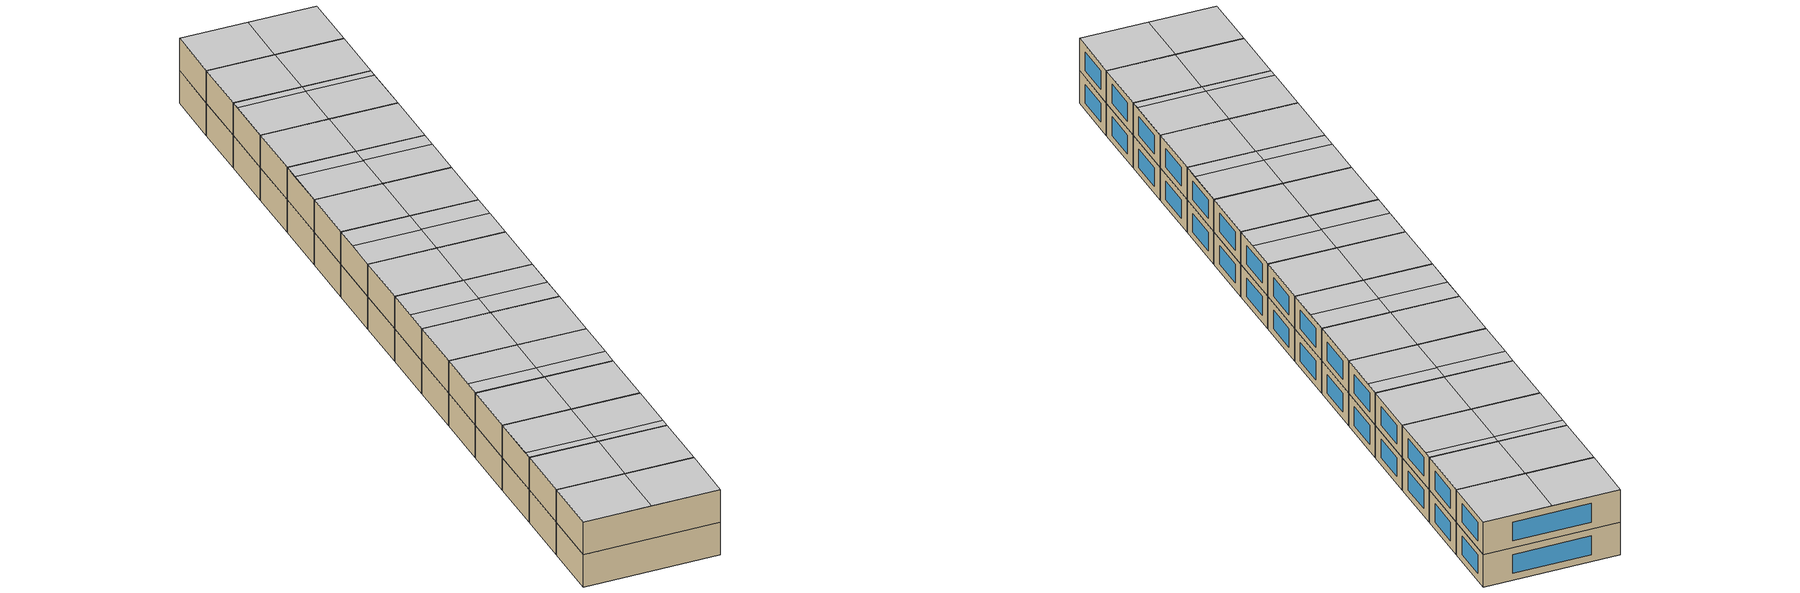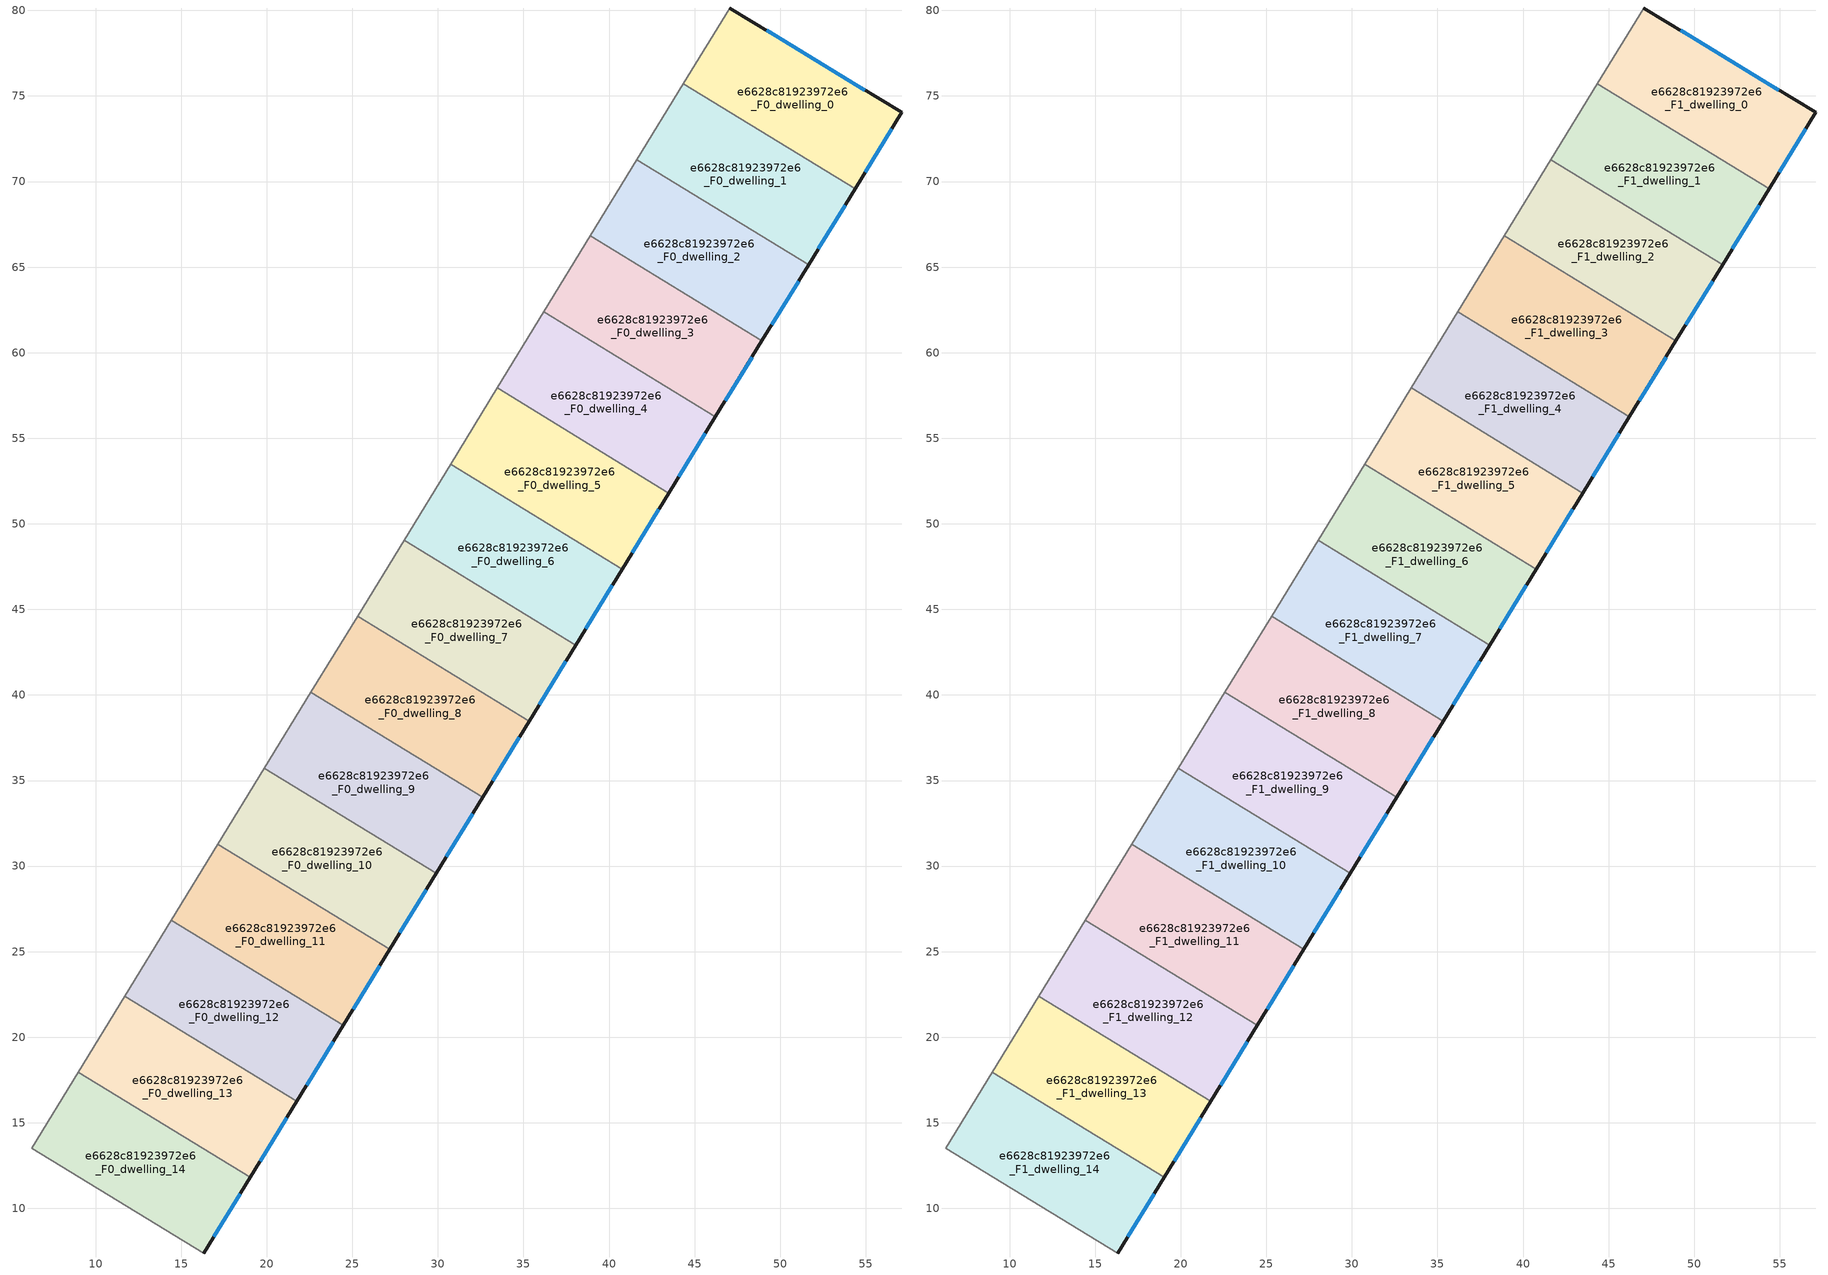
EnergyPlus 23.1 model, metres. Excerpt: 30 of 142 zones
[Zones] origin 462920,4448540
e6628c81923972e6_F0_dwelling_0
 floor ground (EU_floor_Construction): 57.11,74.04 54.38,69.58 44.34,75.72 47.05,80.14 z0
 wall outside (EU_wall_Construction): 54.38,69.58 57.11,74.04 47.05,80.14 z0:3
 wall to e6628c81923972e6_F0_dwelling_1 (EU_wall_Construction): 44.34,75.72 54.38,69.58 z0:3
 wall adiabatic (EU_wall_Construction): 47.05,80.14 44.34,75.72 z0:3
 window (EU_Window_Construction): 54.95,75.35 49.21,78.84 / 54.96,70.53 56.52,73.09 z0.64:2.36
e6628c81923972e6_F0_dwelling_1
 floor ground (EU_floor_Construction): 54.38,69.58 51.66,65.13 41.62,71.27 44.34,75.72 z0
 wall outside (EU_wall_Construction): 51.66,65.13 54.38,69.58 z0:3
 wall to e6628c81923972e6_F0_dwelling_2 (EU_wall_Construction): 41.62,71.27 51.66,65.13 z0:3
 wall adiabatic (EU_wall_Construction): 44.34,75.72 41.62,71.27 z0:3
 window (EU_Window_Construction): 52.24,66.08 53.79,68.62 z0.64:2.36
e6628c81923972e6_F0_dwelling_10
 floor ground (EU_floor_Construction): 29.91,29.58 27.19,25.14 17.15,31.28 19.86,35.72 z0
 wall outside (EU_wall_Construction): 27.19,25.14 29.91,29.58 z0:3
 wall adiabatic (EU_wall_Construction): 19.86,35.72 17.15,31.28 z0:3
 wall to e6628c81923972e6_F0_dwelling_9 (EU_wall_Construction): 29.91,29.58 19.86,35.72 z0:3
 wall to e6628c81923972e6_F0_dwelling_11 (EU_wall_Construction): 17.15,31.28 27.19,25.14 z0:3
 window (EU_Window_Construction): 27.77,26.09 29.32,28.63 z0.64:2.36
e6628c81923972e6_F0_dwelling_11
 floor ground (EU_floor_Construction): 27.19,25.14 24.47,20.7 14.43,26.84 17.15,31.28 z0
 wall outside (EU_wall_Construction): 24.47,20.7 27.19,25.14 z0:3
 wall to e6628c81923972e6_F0_dwelling_12 (EU_wall_Construction): 14.43,26.84 24.47,20.7 z0:3
 wall adiabatic (EU_wall_Construction): 17.15,31.28 14.43,26.84 z0:3
 window (EU_Window_Construction): 25.05,21.65 26.61,24.19 z0.64:2.36
e6628c81923972e6_F0_dwelling_12
 floor ground (EU_floor_Construction): 24.47,20.7 21.75,16.25 11.71,22.4 14.43,26.84 z0
 wall outside (EU_wall_Construction): 21.75,16.25 24.47,20.7 z0:3
 wall to e6628c81923972e6_F0_dwelling_13 (EU_wall_Construction): 11.71,22.4 21.75,16.25 z0:3
 wall adiabatic (EU_wall_Construction): 14.43,26.84 11.71,22.4 z0:3
 window (EU_Window_Construction): 22.33,17.2 23.89,19.74 z0.64:2.36
e6628c81923972e6_F0_dwelling_13
 floor ground (EU_floor_Construction): 21.75,16.25 19.03,11.81 8.99,17.96 11.71,22.4 z0
 wall outside (EU_wall_Construction): 19.03,11.81 21.75,16.25 z0:3
 wall to e6628c81923972e6_F0_dwelling_14 (EU_wall_Construction): 8.99,17.96 19.03,11.81 z0:3
 wall adiabatic (EU_wall_Construction): 11.71,22.4 8.99,17.96 z0:3
 window (EU_Window_Construction): 19.62,12.76 21.17,15.3 z0.64:2.36
e6628c81923972e6_F0_dwelling_14
 floor ground (EU_floor_Construction): 19.03,11.81 16.33,7.39 6.26,13.5 8.99,17.96 z0
 wall outside (EU_wall_Construction): 16.33,7.39 19.03,11.81 z0:3
 wall adiabatic (EU_wall_Construction): 8.99,17.96 6.26,13.5 16.33,7.39 z0:3
 window (EU_Window_Construction): 16.91,8.34 18.46,10.86 z0.64:2.36
e6628c81923972e6_F0_dwelling_2
 floor ground (EU_floor_Construction): 51.66,65.13 48.94,60.69 38.9,66.83 41.62,71.27 z0
 wall outside (EU_wall_Construction): 48.94,60.69 51.66,65.13 z0:3
 wall to e6628c81923972e6_F0_dwelling_3 (EU_wall_Construction): 38.9,66.83 48.94,60.69 z0:3
 wall adiabatic (EU_wall_Construction): 41.62,71.27 38.9,66.83 z0:3
 window (EU_Window_Construction): 49.52,61.64 51.07,64.18 z0.64:2.36
e6628c81923972e6_F0_dwelling_3
 floor ground (EU_floor_Construction): 48.94,60.69 46.22,56.24 36.18,62.38 38.9,66.83 z0
 wall outside (EU_wall_Construction): 46.22,56.24 48.94,60.69 z0:3
 wall to e6628c81923972e6_F0_dwelling_4 (EU_wall_Construction): 36.18,62.38 46.22,56.24 z0:3
 wall adiabatic (EU_wall_Construction): 38.9,66.83 36.18,62.38 z0:3
 window (EU_Window_Construction): 46.8,57.19 48.35,59.73 z0.64:2.36
e6628c81923972e6_F0_dwelling_4
 floor ground (EU_floor_Construction): 46.22,56.24 43.5,51.8 33.46,57.94 36.18,62.38 z0
 wall outside (EU_wall_Construction): 43.5,51.8 46.22,56.24 z0:3
 wall to e6628c81923972e6_F0_dwelling_5 (EU_wall_Construction): 33.46,57.94 43.5,51.8 z0:3
 wall adiabatic (EU_wall_Construction): 36.18,62.38 33.46,57.94 z0:3
 window (EU_Window_Construction): 44.08,52.75 45.64,55.29 z0.64:2.36
e6628c81923972e6_F0_dwelling_5
 floor ground (EU_floor_Construction): 43.5,51.8 40.78,47.35 30.74,53.5 33.46,57.94 z0
 wall outside (EU_wall_Construction): 40.78,47.35 43.5,51.8 z0:3
 wall to e6628c81923972e6_F0_dwelling_6 (EU_wall_Construction): 30.74,53.5 40.78,47.35 z0:3
 wall adiabatic (EU_wall_Construction): 33.46,57.94 30.74,53.5 z0:3
 window (EU_Window_Construction): 41.36,48.3 42.92,50.85 z0.64:2.36
e6628c81923972e6_F0_dwelling_6
 floor ground (EU_floor_Construction): 40.78,47.35 38.06,42.91 28.02,49.05 30.74,53.5 z0
 wall outside (EU_wall_Construction): 38.06,42.91 40.78,47.35 z0:3
 wall to e6628c81923972e6_F0_dwelling_7 (EU_wall_Construction): 28.02,49.05 38.06,42.91 z0:3
 wall adiabatic (EU_wall_Construction): 30.74,53.5 28.02,49.05 z0:3
 window (EU_Window_Construction): 38.64,43.86 40.2,46.4 z0.64:2.36
e6628c81923972e6_F0_dwelling_7
 floor ground (EU_floor_Construction): 38.06,42.91 35.34,38.47 25.3,44.61 28.02,49.05 z0
 wall outside (EU_wall_Construction): 35.34,38.47 38.06,42.91 z0:3
 wall to e6628c81923972e6_F0_dwelling_8 (EU_wall_Construction): 25.3,44.61 35.34,38.47 z0:3
 wall adiabatic (EU_wall_Construction): 28.02,49.05 25.3,44.61 z0:3
 window (EU_Window_Construction): 35.92,39.42 37.48,41.96 z0.64:2.36
e6628c81923972e6_F0_dwelling_8
 floor ground (EU_floor_Construction): 35.34,38.47 32.62,34.02 22.58,40.17 25.3,44.61 z0
 wall outside (EU_wall_Construction): 32.62,34.02 35.34,38.47 z0:3
 wall to e6628c81923972e6_F0_dwelling_9 (EU_wall_Construction): 22.58,40.17 32.62,34.02 z0:3
 wall adiabatic (EU_wall_Construction): 25.3,44.61 22.58,40.17 z0:3
 window (EU_Window_Construction): 33.21,34.97 34.76,37.51 z0.64:2.36
e6628c81923972e6_F0_dwelling_9
 floor ground (EU_floor_Construction): 32.62,34.02 29.91,29.58 19.86,35.72 22.58,40.17 z0
 wall outside (EU_wall_Construction): 29.91,29.58 32.62,34.02 z0:3
 wall adiabatic (EU_wall_Construction): 22.58,40.17 19.86,35.72 z0:3
 window (EU_Window_Construction): 30.49,30.53 32.04,33.07 z0.64:2.36
e6628c81923972e6_F1_dwelling_0
 floor to e6628c81923972e6_F0_dwelling_0 (EU_floor_Construction): 57.11,74.04 54.38,69.58 44.34,75.72 47.05,80.14 z3
 wall outside (EU_wall_Construction): 54.38,69.58 57.11,74.04 47.05,80.14 z3:6
 wall to e6628c81923972e6_F1_dwelling_1 (EU_wall_Construction): 44.34,75.72 54.38,69.58 z3:6
 wall adiabatic (EU_wall_Construction): 47.05,80.14 44.34,75.72 z3:6
 window (EU_Window_Construction): 54.95,75.35 49.21,78.84 / 54.96,70.53 56.52,73.09 z3.64:5.36
 ceiling to e6628c81923972e6_F2_dwelling_7 (EU_floor_Construction): 54.38,69.58 57.11,74.04 52.08,77.09 49.36,72.65 z6
 ceiling to e6628c81923972e6_F2_dwelling_0 (EU_floor_Construction): 49.36,72.65 52.08,77.09 47.05,80.14 44.34,75.72 z6
e6628c81923972e6_F1_dwelling_1
 floor to e6628c81923972e6_F0_dwelling_1 (EU_floor_Construction): 54.38,69.58 51.66,65.13 41.62,71.27 44.34,75.72 z3
 wall outside (EU_wall_Construction): 51.66,65.13 54.38,69.58 z3:6
 wall to e6628c81923972e6_F1_dwelling_2 (EU_wall_Construction): 41.62,71.27 51.66,65.13 z3:6
 wall adiabatic (EU_wall_Construction): 44.34,75.72 41.62,71.27 z3:6
 window (EU_Window_Construction): 52.24,66.08 53.79,68.62 z3.64:5.36
 ceiling to e6628c81923972e6_F2_dwelling_0 (EU_floor_Construction): 46.64,68.2 49.36,72.65 44.34,75.72 41.62,71.27 z6
 ceiling to e6628c81923972e6_F2_dwelling_7 (EU_floor_Construction): 51.66,65.13 54.38,69.58 49.36,72.65 46.64,68.2 z6
e6628c81923972e6_F1_dwelling_10
 floor to e6628c81923972e6_F0_dwelling_10 (EU_floor_Construction): 29.91,29.58 27.19,25.14 17.15,31.28 19.86,35.72 z3
 wall outside (EU_wall_Construction): 27.19,25.14 29.91,29.58 z3:6
 wall adiabatic (EU_wall_Construction): 19.86,35.72 17.15,31.28 z3:6
 wall to e6628c81923972e6_F1_dwelling_9 (EU_wall_Construction): 29.91,29.58 19.86,35.72 z3:6
 wall to e6628c81923972e6_F1_dwelling_11 (EU_wall_Construction): 17.15,31.28 27.19,25.14 z3:6
 window (EU_Window_Construction): 27.77,26.09 29.32,28.63 z3.64:5.36
 ceiling to e6628c81923972e6_F2_dwelling_11 (EU_floor_Construction): 27.97,26.42 29.91,29.58 24.89,32.65 22.96,29.5 z6
 ceiling to e6628c81923972e6_F2_dwelling_4 (EU_floor_Construction): 22.93,29.46 24.89,32.65 19.86,35.72 17.91,32.53 z6
 ceiling to e6628c81923972e6_F2_dwelling_12 (EU_floor_Construction): 27.19,25.14 27.97,26.42 22.96,29.5 22.17,28.21 z6
 ceiling to e6628c81923972e6_F2_dwelling_5 (EU_floor_Construction): 22.17,28.21 22.93,29.46 17.91,32.53 17.15,31.28 z6
e6628c81923972e6_F1_dwelling_11
 floor to e6628c81923972e6_F0_dwelling_11 (EU_floor_Construction): 27.19,25.14 24.47,20.7 14.43,26.84 17.15,31.28 z3
 wall outside (EU_wall_Construction): 24.47,20.7 27.19,25.14 z3:6
 wall to e6628c81923972e6_F1_dwelling_12 (EU_wall_Construction): 14.43,26.84 24.47,20.7 z3:6
 wall adiabatic (EU_wall_Construction): 17.15,31.28 14.43,26.84 z3:6
 window (EU_Window_Construction): 25.05,21.65 26.61,24.19 z3.64:5.36
 ceiling to e6628c81923972e6_F2_dwelling_5 (EU_floor_Construction): 19.45,23.77 22.17,28.21 17.15,31.28 14.43,26.84 z6
 ceiling to e6628c81923972e6_F2_dwelling_12 (EU_floor_Construction): 24.47,20.7 27.19,25.14 22.17,28.21 19.45,23.77 z6
e6628c81923972e6_F1_dwelling_12
 floor to e6628c81923972e6_F0_dwelling_12 (EU_floor_Construction): 24.47,20.7 21.75,16.25 11.71,22.4 14.43,26.84 z3
 wall outside (EU_wall_Construction): 21.75,16.25 24.47,20.7 z3:6
 wall to e6628c81923972e6_F1_dwelling_13 (EU_wall_Construction): 11.71,22.4 21.75,16.25 z3:6
 wall adiabatic (EU_wall_Construction): 14.43,26.84 11.71,22.4 z3:6
 window (EU_Window_Construction): 22.33,17.2 23.89,19.74 z3.64:5.36
 ceiling to e6628c81923972e6_F2_dwelling_12 (EU_floor_Construction): 22.15,16.9 24.47,20.7 19.45,23.77 17.13,19.97 z6
 ceiling to e6628c81923972e6_F2_dwelling_5 (EU_floor_Construction): 17.13,19.97 19.45,23.77 14.43,26.84 12.09,23.02 17.11,19.95 z6
 ceiling to e6628c81923972e6_F2_dwelling_13 (EU_floor_Construction): 21.75,16.25 22.15,16.9 17.13,19.97 17.11,19.95 16.73,19.32 z6
 ceiling adiabatic (EU_roof_Construction): 16.73,19.32 17.11,19.95 12.09,23.02 11.71,22.4 z6
e6628c81923972e6_F1_dwelling_13
 floor to e6628c81923972e6_F0_dwelling_13 (EU_floor_Construction): 21.75,16.25 19.03,11.81 8.99,17.96 11.71,22.4 z3
 wall outside (EU_wall_Construction): 19.03,11.81 21.75,16.25 z3:6
 wall to e6628c81923972e6_F1_dwelling_14 (EU_wall_Construction): 8.99,17.96 19.03,11.81 z3:6
 wall adiabatic (EU_wall_Construction): 11.71,22.4 8.99,17.96 z3:6
 window (EU_Window_Construction): 19.62,12.76 21.17,15.3 z3.64:5.36
 ceiling adiabatic (EU_roof_Construction): 14.02,14.88 16.73,19.32 11.71,22.4 8.99,17.96 z6
 ceiling to e6628c81923972e6_F2_dwelling_13 (EU_floor_Construction): 19.03,11.81 21.75,16.25 16.73,19.32 14.02,14.88 z6
e6628c81923972e6_F1_dwelling_14
 floor to e6628c81923972e6_F0_dwelling_14 (EU_floor_Construction): 19.03,11.81 16.33,7.39 6.26,13.5 8.99,17.96 z3
 wall outside (EU_wall_Construction): 16.33,7.39 19.03,11.81 z3:6
 wall adiabatic (EU_wall_Construction): 8.99,17.96 6.26,13.5 16.33,7.39 z3:6
 window (EU_Window_Construction): 16.91,8.34 18.46,10.86 z3.64:5.36
 ceiling to e6628c81923972e6_F2_dwelling_13 (EU_floor_Construction): 16.33,7.39 19.03,11.81 14.02,14.88 11.3,10.44 z6
 ceiling to e6628c81923972e6_F2_dwelling_6 (EU_floor_Construction): 11.3,10.44 14.02,14.88 8.99,17.96 6.26,13.5 z6
e6628c81923972e6_F1_dwelling_2
 floor to e6628c81923972e6_F0_dwelling_2 (EU_floor_Construction): 51.66,65.13 48.94,60.69 38.9,66.83 41.62,71.27 z3
 wall outside (EU_wall_Construction): 48.94,60.69 51.66,65.13 z3:6
 wall to e6628c81923972e6_F1_dwelling_3 (EU_wall_Construction): 38.9,66.83 48.94,60.69 z3:6
 wall adiabatic (EU_wall_Construction): 41.62,71.27 38.9,66.83 z3:6
 window (EU_Window_Construction): 49.52,61.64 51.07,64.18 z3.64:5.36
 ceiling to e6628c81923972e6_F2_dwelling_8 (EU_floor_Construction): 48.94,60.69 51.28,64.51 46.26,67.58 43.92,63.76 z6
 ceiling to e6628c81923972e6_F2_dwelling_0 (EU_floor_Construction): 46.24,67.55 46.64,68.2 41.62,71.27 41.22,70.62 z6
 ceiling to e6628c81923972e6_F2_dwelling_1 (EU_floor_Construction): 43.92,63.76 46.24,67.55 41.22,70.62 38.9,66.83 z6
 ceiling to e6628c81923972e6_F2_dwelling_7 (EU_floor_Construction): 51.28,64.51 51.66,65.13 46.64,68.2 46.26,67.58 z6
e6628c81923972e6_F1_dwelling_3
 floor to e6628c81923972e6_F0_dwelling_3 (EU_floor_Construction): 48.94,60.69 46.22,56.24 36.18,62.38 38.9,66.83 z3
 wall outside (EU_wall_Construction): 46.22,56.24 48.94,60.69 z3:6
 wall to e6628c81923972e6_F1_dwelling_4 (EU_wall_Construction): 36.18,62.38 46.22,56.24 z3:6
 wall adiabatic (EU_wall_Construction): 38.9,66.83 36.18,62.38 z3:6
 window (EU_Window_Construction): 46.8,57.19 48.35,59.73 z3.64:5.36
 ceiling to e6628c81923972e6_F2_dwelling_1 (EU_floor_Construction): 41.2,59.31 43.92,63.76 38.9,66.83 36.18,62.38 z6
 ceiling to e6628c81923972e6_F2_dwelling_8 (EU_floor_Construction): 46.22,56.24 48.94,60.69 43.92,63.76 41.2,59.31 z6
e6628c81923972e6_F1_dwelling_4
 floor to e6628c81923972e6_F0_dwelling_4 (EU_floor_Construction): 46.22,56.24 43.5,51.8 33.46,57.94 36.18,62.38 z3
 wall outside (EU_wall_Construction): 43.5,51.8 46.22,56.24 z3:6
 wall to e6628c81923972e6_F1_dwelling_5 (EU_wall_Construction): 33.46,57.94 43.5,51.8 z3:6
 wall adiabatic (EU_wall_Construction): 36.18,62.38 33.46,57.94 z3:6
 window (EU_Window_Construction): 44.08,52.75 45.64,55.29 z3.64:5.36
 ceiling to e6628c81923972e6_F2_dwelling_9 (EU_floor_Construction): 43.5,51.8 45.45,54.99 40.43,58.06 38.48,54.87 z6
 ceiling to e6628c81923972e6_F2_dwelling_2 (EU_floor_Construction): 38.48,54.87 40.41,58.03 35.39,61.09 33.46,57.94 z6
 ceiling to e6628c81923972e6_F2_dwelling_8 (EU_floor_Construction): 45.45,54.99 46.22,56.24 41.2,59.31 40.43,58.06 z6
 ceiling to e6628c81923972e6_F2_dwelling_1 (EU_floor_Construction): 40.41,58.03 41.2,59.31 36.18,62.38 35.39,61.09 z6
e6628c81923972e6_F1_dwelling_5
 floor to e6628c81923972e6_F0_dwelling_5 (EU_floor_Construction): 43.5,51.8 40.78,47.35 30.74,53.5 33.46,57.94 z3
 wall outside (EU_wall_Construction): 40.78,47.35 43.5,51.8 z3:6
 wall to e6628c81923972e6_F1_dwelling_6 (EU_wall_Construction): 30.74,53.5 40.78,47.35 z3:6
 wall adiabatic (EU_wall_Construction): 33.46,57.94 30.74,53.5 z3:6
 window (EU_Window_Construction): 41.36,48.3 42.92,50.85 z3.64:5.36
 ceiling to e6628c81923972e6_F2_dwelling_9 (EU_floor_Construction): 40.78,47.35 43.5,51.8 38.48,54.87 35.76,50.42 z6
 ceiling adiabatic (EU_roof_Construction): 35.76,50.42 38.48,54.87 33.46,57.94 30.74,53.5 z6
e6628c81923972e6_F1_dwelling_6
 floor to e6628c81923972e6_F0_dwelling_6 (EU_floor_Construction): 40.78,47.35 38.06,42.91 28.02,49.05 30.74,53.5 z3
 wall outside (EU_wall_Construction): 38.06,42.91 40.78,47.35 z3:6
 wall to e6628c81923972e6_F1_dwelling_7 (EU_wall_Construction): 28.02,49.05 38.06,42.91 z3:6
 wall adiabatic (EU_wall_Construction): 30.74,53.5 28.02,49.05 z3:6
 window (EU_Window_Construction): 38.64,43.86 40.2,46.4 z3.64:5.36
 ceiling to e6628c81923972e6_F2_dwelling_10 (EU_floor_Construction): 38.06,42.91 39.63,45.47 34.61,48.54 33.04,45.98 z6
 ceiling to e6628c81923972e6_F2_dwelling_2 (EU_floor_Construction): 34.58,48.5 35.76,50.42 30.74,53.49 29.57,51.57 z6
 ceiling to e6628c81923972e6_F2_dwelling_3 (EU_floor_Construction): 33.04,45.98 34.58,48.5 29.57,51.57 28.02,49.05 z6
 ceiling to e6628c81923972e6_F2_dwelling_9 (EU_floor_Construction): 39.63,45.47 40.78,47.35 35.76,50.42 34.61,48.54 z6
e6628c81923972e6_F1_dwelling_7
 floor to e6628c81923972e6_F0_dwelling_7 (EU_floor_Construction): 38.06,42.91 35.34,38.47 25.3,44.61 28.02,49.05 z3
 wall outside (EU_wall_Construction): 35.34,38.47 38.06,42.91 z3:6
 wall to e6628c81923972e6_F1_dwelling_8 (EU_wall_Construction): 25.3,44.61 35.34,38.47 z3:6
 wall adiabatic (EU_wall_Construction): 28.02,49.05 25.3,44.61 z3:6
 window (EU_Window_Construction): 35.92,39.42 37.48,41.96 z3.64:5.36
 ceiling to e6628c81923972e6_F2_dwelling_10 (EU_floor_Construction): 35.34,38.47 38.06,42.91 33.04,45.98 30.32,41.54 z6
 ceiling to e6628c81923972e6_F2_dwelling_3 (EU_floor_Construction): 30.32,41.54 33.04,45.98 28.02,49.05 25.3,44.61 z6
e6628c81923972e6_F1_dwelling_8
 floor to e6628c81923972e6_F0_dwelling_8 (EU_floor_Construction): 35.34,38.47 32.62,34.02 22.58,40.17 25.3,44.61 z3
 wall outside (EU_wall_Construction): 32.62,34.02 35.34,38.47 z3:6
 wall to e6628c81923972e6_F1_dwelling_9 (EU_wall_Construction): 22.58,40.17 32.62,34.02 z3:6
 wall adiabatic (EU_wall_Construction): 25.3,44.61 22.58,40.17 z3:6
 window (EU_Window_Construction): 33.21,34.97 34.76,37.51 z3.64:5.36
 ceiling to e6628c81923972e6_F2_dwelling_3 (EU_floor_Construction): 28.76,38.98 30.32,41.54 25.3,44.61 23.74,42.05 z6
 ceiling to e6628c81923972e6_F2_dwelling_11 (EU_floor_Construction): 32.62,34.02 33.8,35.95 28.78,39.02 27.6,37.09 z6
 ceiling to e6628c81923972e6_F2_dwelling_10 (EU_floor_Construction): 33.8,35.95 35.34,38.47 30.32,41.54 28.78,39.02 z6
 ceiling to e6628c81923972e6_F2_dwelling_4 (EU_floor_Construction): 27.6,37.09 28.76,38.98 23.74,42.05 22.58,40.17 z6
e6628c81923972e6_F1_dwelling_9
 floor to e6628c81923972e6_F0_dwelling_9 (EU_floor_Construction): 32.62,34.02 29.91,29.58 19.86,35.72 22.58,40.17 z3
 wall outside (EU_wall_Construction): 29.91,29.58 32.62,34.02 z3:6
 wall adiabatic (EU_wall_Construction): 22.58,40.17 19.86,35.72 z3:6
 window (EU_Window_Construction): 30.49,30.53 32.04,33.07 z3.64:5.36
 ceiling to e6628c81923972e6_F2_dwelling_4 (EU_floor_Construction): 24.89,32.65 27.6,37.09 22.58,40.17 19.86,35.72 z6
 ceiling to e6628c81923972e6_F2_dwelling_11 (EU_floor_Construction): 29.91,29.58 32.62,34.02 27.6,37.09 24.89,32.65 z6
[Building]
EU S2 Campaign: North Axis=0; Terrain=City; Solar Distribution=FullExterior
[Site:Location]
Yerevan-Zvartnots.Intl.AP: Latitude=40.15; Longitude=44.383; Time Zone=4; Elevation=854
[SizingPeriod:WeatherFileDays]
AnnualSizingPeriod: Begin Month=1; Begin Day of Month=1; End Month=12; End Day of Month=31; Day of Week for Start Day=Monday; Use Weather File Daylight Saving Period=No; Use Weather File Rain and Snow Indicators=No
[MATERIAL]
EU_InternalMass_Material: Roughness=MediumRough; Thickness=0.1; Conductivity=1; Density=1800; Specific Heat=900; Thermal Absorptance=0.9; Solar Absorptance=0.7; Visible Absorptance=0.7
[MATERIAL:NOMASS] Roughness=MediumRough; Thermal Absorptance=0.9; Solar Absorptance=0.7; Visible Absorptance=0.7
Name | Thermal Resistance
EU_wall_NoMass | 1.05043
EU_roof_NoMass | 1.45357
EU_floor_NoMass | 0.478065
[WINDOWMATERIAL:SIMPLEGLAZINGSYSTEM]
EU_Window_SimpleGlazing: UFactor=2.5566; Solar Heat Gain Coefficient=0.75; Visible Transmittance=0.75
[CONSTRUCTION]
EU_wall_Construction: EU_wall_NoMass
EU_roof_Construction: EU_roof_NoMass
EU_floor_Construction: EU_floor_NoMass
EU_Window_Construction: EU_Window_SimpleGlazing
EU_InternalMass_Construction: EU_InternalMass_Material
[ZONE] Type=1; Multiplier=1; Ceiling Height=autocalculate; Floor Area=autocalculate; Part of Total Floor Area=Yes
Name | Volume
e6628c81923972e6_F0_dwelling_0; e6628c81923972e6_F1_dwelling_0; e6628c81923972e6_F0_dwelling_9; e6628c81923972e6_F1_dwelling_9 | 183.929
e6628c81923972e6_F0_dwelling_1; e6628c81923972e6_F1_dwelling_1 | 183.931
e6628c81923972e6_F0_dwelling_10; e6628c81923972e6_F1_dwelling_10 | 183.901
e6628c81923972e6_F0_dwelling_11; e6628c81923972e6_F1_dwelling_11 | 183.953
e6628c81923972e6_F0_dwelling_12; e6628c81923972e6_F1_dwelling_12 | 183.939
e6628c81923972e6_F0_dwelling_13; e6628c81923972e6_F1_dwelling_13 | 183.907
e6628c81923972e6_F0_dwelling_14; e6628c81923972e6_F1_dwelling_14 | 183.909
e6628c81923972e6_F0_dwelling_2; e6628c81923972e6_F1_dwelling_2 | 183.916
e6628c81923972e6_F0_dwelling_3; e6628c81923972e6_F1_dwelling_3 | 183.93
e6628c81923972e6_F0_dwelling_4; e6628c81923972e6_F1_dwelling_4 | 183.933
e6628c81923972e6_F0_dwelling_5; e6628c81923972e6_F1_dwelling_5 | 183.923
e6628c81923972e6_F0_dwelling_6; e6628c81923972e6_F1_dwelling_6 | 183.91
e6628c81923972e6_F0_dwelling_7; e6628c81923972e6_F1_dwelling_7 | 183.956
e6628c81923972e6_F0_dwelling_8; e6628c81923972e6_F1_dwelling_8 | 183.894
[INTERNALMASS] Construction=EU_InternalMass_Construction
Name | Zone or ZoneList | Surface Area
e6628c81923972e6_F0_dwelling_0_EU_InternalMass | e6628c81923972e6_F0_dwelling_0 | 61.3098
e6628c81923972e6_F0_dwelling_1_EU_InternalMass | e6628c81923972e6_F0_dwelling_1 | 61.31
e6628c81923972e6_F0_dwelling_2_EU_InternalMass | e6628c81923972e6_F0_dwelling_2 | 61.3053
e6628c81923972e6_F0_dwelling_3_EU_InternalMass | e6628c81923972e6_F0_dwelling_3 | 61.31
e6628c81923972e6_F0_dwelling_4_EU_InternalMass | e6628c81923972e6_F0_dwelling_4 | 61.3108
e6628c81923972e6_F0_dwelling_5_EU_InternalMass | e6628c81923972e6_F0_dwelling_5 | 61.3079
e6628c81923972e6_F0_dwelling_6_EU_InternalMass | e6628c81923972e6_F0_dwelling_6 | 61.3034
e6628c81923972e6_F0_dwelling_7_EU_InternalMass | e6628c81923972e6_F0_dwelling_7 | 61.3187
e6628c81923972e6_F0_dwelling_8_EU_InternalMass | e6628c81923972e6_F0_dwelling_8 | 61.298
e6628c81923972e6_F0_dwelling_9_EU_InternalMass | e6628c81923972e6_F0_dwelling_9 | 61.3097
e6628c81923972e6_F0_dwelling_10_EU_InternalMass | e6628c81923972e6_F0_dwelling_10 | 61.3004
e6628c81923972e6_F0_dwelling_11_EU_InternalMass | e6628c81923972e6_F0_dwelling_11 | 61.3176
e6628c81923972e6_F0_dwelling_12_EU_InternalMass | e6628c81923972e6_F0_dwelling_12 | 61.3131
e6628c81923972e6_F0_dwelling_13_EU_InternalMass | e6628c81923972e6_F0_dwelling_13 | 61.3022
e6628c81923972e6_F0_dwelling_14_EU_InternalMass | e6628c81923972e6_F0_dwelling_14 | 61.3029
e6628c81923972e6_F1_dwelling_0_EU_InternalMass | e6628c81923972e6_F1_dwelling_0 | 61.3098
e6628c81923972e6_F1_dwelling_1_EU_InternalMass | e6628c81923972e6_F1_dwelling_1 | 61.31
e6628c81923972e6_F1_dwelling_2_EU_InternalMass | e6628c81923972e6_F1_dwelling_2 | 61.3053
e6628c81923972e6_F1_dwelling_3_EU_InternalMass | e6628c81923972e6_F1_dwelling_3 | 61.31
e6628c81923972e6_F1_dwelling_4_EU_InternalMass | e6628c81923972e6_F1_dwelling_4 | 61.3108
e6628c81923972e6_F1_dwelling_5_EU_InternalMass | e6628c81923972e6_F1_dwelling_5 | 61.3079
e6628c81923972e6_F1_dwelling_6_EU_InternalMass | e6628c81923972e6_F1_dwelling_6 | 61.3034
e6628c81923972e6_F1_dwelling_7_EU_InternalMass | e6628c81923972e6_F1_dwelling_7 | 61.3187
e6628c81923972e6_F1_dwelling_8_EU_InternalMass | e6628c81923972e6_F1_dwelling_8 | 61.298
e6628c81923972e6_F1_dwelling_9_EU_InternalMass | e6628c81923972e6_F1_dwelling_9 | 61.3097
e6628c81923972e6_F1_dwelling_10_EU_InternalMass | e6628c81923972e6_F1_dwelling_10 | 61.3004
e6628c81923972e6_F1_dwelling_11_EU_InternalMass | e6628c81923972e6_F1_dwelling_11 | 61.3176
e6628c81923972e6_F1_dwelling_12_EU_InternalMass | e6628c81923972e6_F1_dwelling_12 | 61.3131
e6628c81923972e6_F1_dwelling_13_EU_InternalMass | e6628c81923972e6_F1_dwelling_13 | 61.3022
e6628c81923972e6_F1_dwelling_14_EU_InternalMass | e6628c81923972e6_F1_dwelling_14 | 61.3029
[OTHEREQUIPMENT] Fuel Type=Electricity; Design Level Calculation Method=Watts/Area; Power per Zone Floor Area=1; Fraction Latent=0; Fraction Radiant=0; Fraction Lost=0; Carbon Dioxide Generation Rate=0; EndUse Subcategory=EU_Step8_InternalGains
Name | Zone or ZoneList or Space or SpaceList | Schedule
EU_Step8_InternalGain_e6628c81923972e6_F0_dwelling_0_f000 | e6628c81923972e6_F0_dwelling_0 | EU_Step8_GainSchedule_e6628c81923972e6_F0_dwelling_0_f000
EU_Step8_InternalGain_e6628c81923972e6_F0_dwelling_1_f000 | e6628c81923972e6_F0_dwelling_1 | EU_Step8_GainSchedule_e6628c81923972e6_F0_dwelling_1_f000
EU_Step8_InternalGain_e6628c81923972e6_F0_dwelling_2_f000 | e6628c81923972e6_F0_dwelling_2 | EU_Step8_GainSchedule_e6628c81923972e6_F0_dwelling_2_f000
EU_Step8_InternalGain_e6628c81923972e6_F0_dwelling_3_f000 | e6628c81923972e6_F0_dwelling_3 | EU_Step8_GainSchedule_e6628c81923972e6_F0_dwelling_3_f000
EU_Step8_InternalGain_e6628c81923972e6_F0_dwelling_4_f000 | e6628c81923972e6_F0_dwelling_4 | EU_Step8_GainSchedule_e6628c81923972e6_F0_dwelling_4_f000
EU_Step8_InternalGain_e6628c81923972e6_F0_dwelling_5_f000 | e6628c81923972e6_F0_dwelling_5 | EU_Step8_GainSchedule_e6628c81923972e6_F0_dwelling_5_f000
EU_Step8_InternalGain_e6628c81923972e6_F0_dwelling_6_f000 | e6628c81923972e6_F0_dwelling_6 | EU_Step8_GainSchedule_e6628c81923972e6_F0_dwelling_6_f000
EU_Step8_InternalGain_e6628c81923972e6_F0_dwelling_7_f000 | e6628c81923972e6_F0_dwelling_7 | EU_Step8_GainSchedule_e6628c81923972e6_F0_dwelling_7_f000
EU_Step8_InternalGain_e6628c81923972e6_F0_dwelling_8_f000 | e6628c81923972e6_F0_dwelling_8 | EU_Step8_GainSchedule_e6628c81923972e6_F0_dwelling_8_f000
EU_Step8_InternalGain_e6628c81923972e6_F0_dwelling_9_f000 | e6628c81923972e6_F0_dwelling_9 | EU_Step8_GainSchedule_e6628c81923972e6_F0_dwelling_9_f000
EU_Step8_InternalGain_e6628c81923972e6_F0_dwelling_10_f000 | e6628c81923972e6_F0_dwelling_10 | EU_Step8_GainSchedule_e6628c81923972e6_F0_dwelling_10_f000
EU_Step8_InternalGain_e6628c81923972e6_F0_dwelling_11_f000 | e6628c81923972e6_F0_dwelling_11 | EU_Step8_GainSchedule_e6628c81923972e6_F0_dwelling_11_f000
EU_Step8_InternalGain_e6628c81923972e6_F0_dwelling_12_f000 | e6628c81923972e6_F0_dwelling_12 | EU_Step8_GainSchedule_e6628c81923972e6_F0_dwelling_12_f000
EU_Step8_InternalGain_e6628c81923972e6_F0_dwelling_13_f000 | e6628c81923972e6_F0_dwelling_13 | EU_Step8_GainSchedule_e6628c81923972e6_F0_dwelling_13_f000
EU_Step8_InternalGain_e6628c81923972e6_F0_dwelling_14_f000 | e6628c81923972e6_F0_dwelling_14 | EU_Step8_GainSchedule_e6628c81923972e6_F0_dwelling_14_f000
EU_Step8_InternalGain_e6628c81923972e6_F1_dwelling_0_f000 | e6628c81923972e6_F1_dwelling_0 | EU_Step8_GainSchedule_e6628c81923972e6_F1_dwelling_0_f000
EU_Step8_InternalGain_e6628c81923972e6_F1_dwelling_1_f000 | e6628c81923972e6_F1_dwelling_1 | EU_Step8_GainSchedule_e6628c81923972e6_F1_dwelling_1_f000
EU_Step8_InternalGain_e6628c81923972e6_F1_dwelling_2_f000 | e6628c81923972e6_F1_dwelling_2 | EU_Step8_GainSchedule_e6628c81923972e6_F1_dwelling_2_f000
EU_Step8_InternalGain_e6628c81923972e6_F1_dwelling_3_f000 | e6628c81923972e6_F1_dwelling_3 | EU_Step8_GainSchedule_e6628c81923972e6_F1_dwelling_3_f000
EU_Step8_InternalGain_e6628c81923972e6_F1_dwelling_4_f000 | e6628c81923972e6_F1_dwelling_4 | EU_Step8_GainSchedule_e6628c81923972e6_F1_dwelling_4_f000
EU_Step8_InternalGain_e6628c81923972e6_F1_dwelling_5_f000 | e6628c81923972e6_F1_dwelling_5 | EU_Step8_GainSchedule_e6628c81923972e6_F1_dwelling_5_f000
EU_Step8_InternalGain_e6628c81923972e6_F1_dwelling_6_f000 | e6628c81923972e6_F1_dwelling_6 | EU_Step8_GainSchedule_e6628c81923972e6_F1_dwelling_6_f000
EU_Step8_InternalGain_e6628c81923972e6_F1_dwelling_7_f000 | e6628c81923972e6_F1_dwelling_7 | EU_Step8_GainSchedule_e6628c81923972e6_F1_dwelling_7_f000
EU_Step8_InternalGain_e6628c81923972e6_F1_dwelling_8_f000 | e6628c81923972e6_F1_dwelling_8 | EU_Step8_GainSchedule_e6628c81923972e6_F1_dwelling_8_f000
EU_Step8_InternalGain_e6628c81923972e6_F1_dwelling_9_f000 | e6628c81923972e6_F1_dwelling_9 | EU_Step8_GainSchedule_e6628c81923972e6_F1_dwelling_9_f000
EU_Step8_InternalGain_e6628c81923972e6_F1_dwelling_10_f000 | e6628c81923972e6_F1_dwelling_10 | EU_Step8_GainSchedule_e6628c81923972e6_F1_dwelling_10_f000
EU_Step8_InternalGain_e6628c81923972e6_F1_dwelling_11_f000 | e6628c81923972e6_F1_dwelling_11 | EU_Step8_GainSchedule_e6628c81923972e6_F1_dwelling_11_f000
EU_Step8_InternalGain_e6628c81923972e6_F1_dwelling_12_f000 | e6628c81923972e6_F1_dwelling_12 | EU_Step8_GainSchedule_e6628c81923972e6_F1_dwelling_12_f000
EU_Step8_InternalGain_e6628c81923972e6_F1_dwelling_13_f000 | e6628c81923972e6_F1_dwelling_13 | EU_Step8_GainSchedule_e6628c81923972e6_F1_dwelling_13_f000
EU_Step8_InternalGain_e6628c81923972e6_F1_dwelling_14_f000 | e6628c81923972e6_F1_dwelling_14 | EU_Step8_GainSchedule_e6628c81923972e6_F1_dwelling_14_f000
[ZONEVENTILATION:DESIGNFLOWRATE] Schedule=EU_AlwaysOn; Design Flow Rate Calculation Method=AirChanges/Hour; Air Changes per Hour=0.557805; Ventilation Type=Natural; Fan Pressure Rise=0; Fan Total Efficiency=1; Constant Term Coefficient=1; Temperature Term Coefficient=0; Velocity Term Coefficient=0; Velocity Squared Term Coefficient=0; Minimum Indoor Temperature=-100; Maximum Indoor Temperature=100; Delta Temperature=-100; Minimum Outdoor Temperature=-100; Maximum Outdoor Temperature=100; Maximum Wind Speed=40
Name | Zone or ZoneList or Space or SpaceList
EU_ConstantAir_e6628c81923972e6_F0_dwelling_0 | e6628c81923972e6_F0_dwelling_0
EU_ConstantAir_e6628c81923972e6_F0_dwelling_1 | e6628c81923972e6_F0_dwelling_1
EU_ConstantAir_e6628c81923972e6_F0_dwelling_2 | e6628c81923972e6_F0_dwelling_2
EU_ConstantAir_e6628c81923972e6_F0_dwelling_3 | e6628c81923972e6_F0_dwelling_3
EU_ConstantAir_e6628c81923972e6_F0_dwelling_4 | e6628c81923972e6_F0_dwelling_4
EU_ConstantAir_e6628c81923972e6_F0_dwelling_5 | e6628c81923972e6_F0_dwelling_5
EU_ConstantAir_e6628c81923972e6_F0_dwelling_6 | e6628c81923972e6_F0_dwelling_6
EU_ConstantAir_e6628c81923972e6_F0_dwelling_7 | e6628c81923972e6_F0_dwelling_7
EU_ConstantAir_e6628c81923972e6_F0_dwelling_8 | e6628c81923972e6_F0_dwelling_8
EU_ConstantAir_e6628c81923972e6_F0_dwelling_9 | e6628c81923972e6_F0_dwelling_9
EU_ConstantAir_e6628c81923972e6_F0_dwelling_10 | e6628c81923972e6_F0_dwelling_10
EU_ConstantAir_e6628c81923972e6_F0_dwelling_11 | e6628c81923972e6_F0_dwelling_11
EU_ConstantAir_e6628c81923972e6_F0_dwelling_12 | e6628c81923972e6_F0_dwelling_12
EU_ConstantAir_e6628c81923972e6_F0_dwelling_13 | e6628c81923972e6_F0_dwelling_13
EU_ConstantAir_e6628c81923972e6_F0_dwelling_14 | e6628c81923972e6_F0_dwelling_14
EU_ConstantAir_e6628c81923972e6_F1_dwelling_0 | e6628c81923972e6_F1_dwelling_0
EU_ConstantAir_e6628c81923972e6_F1_dwelling_1 | e6628c81923972e6_F1_dwelling_1
EU_ConstantAir_e6628c81923972e6_F1_dwelling_2 | e6628c81923972e6_F1_dwelling_2
EU_ConstantAir_e6628c81923972e6_F1_dwelling_3 | e6628c81923972e6_F1_dwelling_3
EU_ConstantAir_e6628c81923972e6_F1_dwelling_4 | e6628c81923972e6_F1_dwelling_4
EU_ConstantAir_e6628c81923972e6_F1_dwelling_5 | e6628c81923972e6_F1_dwelling_5
EU_ConstantAir_e6628c81923972e6_F1_dwelling_6 | e6628c81923972e6_F1_dwelling_6
EU_ConstantAir_e6628c81923972e6_F1_dwelling_7 | e6628c81923972e6_F1_dwelling_7
EU_ConstantAir_e6628c81923972e6_F1_dwelling_8 | e6628c81923972e6_F1_dwelling_8
EU_ConstantAir_e6628c81923972e6_F1_dwelling_9 | e6628c81923972e6_F1_dwelling_9
EU_ConstantAir_e6628c81923972e6_F1_dwelling_10 | e6628c81923972e6_F1_dwelling_10
EU_ConstantAir_e6628c81923972e6_F1_dwelling_11 | e6628c81923972e6_F1_dwelling_11
EU_ConstantAir_e6628c81923972e6_F1_dwelling_12 | e6628c81923972e6_F1_dwelling_12
EU_ConstantAir_e6628c81923972e6_F1_dwelling_13 | e6628c81923972e6_F1_dwelling_13
EU_ConstantAir_e6628c81923972e6_F1_dwelling_14 | e6628c81923972e6_F1_dwelling_14
[HVACTEMPLATE:THERMOSTAT] Constant Heating Setpoint=20; Constant Cooling Setpoint=50
EU_HeatOnly_e6628c81923972e6_F0_dwelling_0; EU_HeatOnly_e6628c81923972e6_F0_dwelling_1; EU_HeatOnly_e6628c81923972e6_F0_dwelling_2; EU_HeatOnly_e6628c81923972e6_F0_dwelling_3; EU_HeatOnly_e6628c81923972e6_F0_dwelling_4; EU_HeatOnly_e6628c81923972e6_F0_dwelling_5; EU_HeatOnly_e6628c81923972e6_F0_dwelling_6; EU_HeatOnly_e6628c81923972e6_F0_dwelling_7; EU_HeatOnly_e6628c81923972e6_F0_dwelling_8; EU_HeatOnly_e6628c81923972e6_F0_dwelling_9; EU_HeatOnly_e6628c81923972e6_F0_dwelling_10; EU_HeatOnly_e6628c81923972e6_F0_dwelling_11; EU_HeatOnly_e6628c81923972e6_F0_dwelling_12; EU_HeatOnly_e6628c81923972e6_F0_dwelling_13; EU_HeatOnly_e6628c81923972e6_F0_dwelling_14; EU_HeatOnly_e6628c81923972e6_F1_dwelling_0; EU_HeatOnly_e6628c81923972e6_F1_dwelling_1; EU_HeatOnly_e6628c81923972e6_F1_dwelling_2; EU_HeatOnly_e6628c81923972e6_F1_dwelling_3; EU_HeatOnly_e6628c81923972e6_F1_dwelling_4; EU_HeatOnly_e6628c81923972e6_F1_dwelling_5; EU_HeatOnly_e6628c81923972e6_F1_dwelling_6; EU_HeatOnly_e6628c81923972e6_F1_dwelling_7; EU_HeatOnly_e6628c81923972e6_F1_dwelling_8; EU_HeatOnly_e6628c81923972e6_F1_dwelling_9; EU_HeatOnly_e6628c81923972e6_F1_dwelling_10; EU_HeatOnly_e6628c81923972e6_F1_dwelling_11; EU_HeatOnly_e6628c81923972e6_F1_dwelling_12; EU_HeatOnly_e6628c81923972e6_F1_dwelling_13; EU_HeatOnly_e6628c81923972e6_F1_dwelling_14; EU_HeatOnly_e6628c81923972e6_F2_dwelling_0
[HVACTEMPLATE:ZONE:IDEALLOADSAIRSYSTEM] System Availability Schedule=EU_AlwaysOn; Maximum Heating Supply Air Temperature=50; Minimum Cooling Supply Air Temperature=13; Maximum Heating Supply Air Humidity Ratio=0.0156; Minimum Cooling Supply Air Humidity Ratio=0.0077; Heating Limit=NoLimit; Cooling Limit=NoLimit; Heating Availability Schedule=EU_AlwaysOn; Cooling Availability Schedule=EU_CoolingOff; Dehumidification Control Type=ConstantSensibleHeatRatio; Cooling Sensible Heat Ratio=0.7; Dehumidification Setpoint=60; Humidification Control Type=None; Humidification Setpoint=30; Outdoor Air Method=None; Outdoor Air Flow Rate per Person=0.00944; Outdoor Air Flow Rate per Zone Floor Area=0; Outdoor Air Flow Rate per Zone=0; Demand Controlled Ventilation Type=None; Outdoor Air Economizer Type=NoEconomizer; Heat Recovery Type=None; Sensible Heat Recovery Effectiveness=0.7; Latent Heat Recovery Effectiveness=0.65
Name | Template Thermostat
e6628c81923972e6_F0_dwelling_0 | EU_HeatOnly_e6628c81923972e6_F0_dwelling_0
e6628c81923972e6_F0_dwelling_1 | EU_HeatOnly_e6628c81923972e6_F0_dwelling_1
e6628c81923972e6_F0_dwelling_2 | EU_HeatOnly_e6628c81923972e6_F0_dwelling_2
e6628c81923972e6_F0_dwelling_3 | EU_HeatOnly_e6628c81923972e6_F0_dwelling_3
e6628c81923972e6_F0_dwelling_4 | EU_HeatOnly_e6628c81923972e6_F0_dwelling_4
e6628c81923972e6_F0_dwelling_5 | EU_HeatOnly_e6628c81923972e6_F0_dwelling_5
e6628c81923972e6_F0_dwelling_6 | EU_HeatOnly_e6628c81923972e6_F0_dwelling_6
e6628c81923972e6_F0_dwelling_7 | EU_HeatOnly_e6628c81923972e6_F0_dwelling_7
e6628c81923972e6_F0_dwelling_8 | EU_HeatOnly_e6628c81923972e6_F0_dwelling_8
e6628c81923972e6_F0_dwelling_9 | EU_HeatOnly_e6628c81923972e6_F0_dwelling_9
e6628c81923972e6_F0_dwelling_10 | EU_HeatOnly_e6628c81923972e6_F0_dwelling_10
e6628c81923972e6_F0_dwelling_11 | EU_HeatOnly_e6628c81923972e6_F0_dwelling_11
e6628c81923972e6_F0_dwelling_12 | EU_HeatOnly_e6628c81923972e6_F0_dwelling_12
e6628c81923972e6_F0_dwelling_13 | EU_HeatOnly_e6628c81923972e6_F0_dwelling_13
e6628c81923972e6_F0_dwelling_14 | EU_HeatOnly_e6628c81923972e6_F0_dwelling_14
e6628c81923972e6_F1_dwelling_0 | EU_HeatOnly_e6628c81923972e6_F1_dwelling_0
e6628c81923972e6_F1_dwelling_1 | EU_HeatOnly_e6628c81923972e6_F1_dwelling_1
e6628c81923972e6_F1_dwelling_2 | EU_HeatOnly_e6628c81923972e6_F1_dwelling_2
e6628c81923972e6_F1_dwelling_3 | EU_HeatOnly_e6628c81923972e6_F1_dwelling_3
e6628c81923972e6_F1_dwelling_4 | EU_HeatOnly_e6628c81923972e6_F1_dwelling_4
e6628c81923972e6_F1_dwelling_5 | EU_HeatOnly_e6628c81923972e6_F1_dwelling_5
e6628c81923972e6_F1_dwelling_6 | EU_HeatOnly_e6628c81923972e6_F1_dwelling_6
e6628c81923972e6_F1_dwelling_7 | EU_HeatOnly_e6628c81923972e6_F1_dwelling_7
e6628c81923972e6_F1_dwelling_8 | EU_HeatOnly_e6628c81923972e6_F1_dwelling_8
e6628c81923972e6_F1_dwelling_9 | EU_HeatOnly_e6628c81923972e6_F1_dwelling_9
e6628c81923972e6_F1_dwelling_10 | EU_HeatOnly_e6628c81923972e6_F1_dwelling_10
e6628c81923972e6_F1_dwelling_11 | EU_HeatOnly_e6628c81923972e6_F1_dwelling_11
e6628c81923972e6_F1_dwelling_12 | EU_HeatOnly_e6628c81923972e6_F1_dwelling_12
e6628c81923972e6_F1_dwelling_13 | EU_HeatOnly_e6628c81923972e6_F1_dwelling_13
e6628c81923972e6_F1_dwelling_14 | EU_HeatOnly_e6628c81923972e6_F1_dwelling_14
[SIZING:ZONE] Zone Cooling Design Supply Air Temperature Input Method=SupplyAirTemperature; Zone Cooling Design Supply Air Temperature=13; Zone Heating Design Supply Air Temperature Input Method=SupplyAirTemperature; Zone Heating Design Supply Air Temperature=50; Zone Cooling Design Supply Air Humidity Ratio=0.008; Zone Heating Design Supply Air Humidity Ratio=0.008; Cooling Design Air Flow Method=DesignDay; Cooling Design Air Flow Rate=0; Cooling Minimum Air Flow per Zone Floor Area=0.000762; Cooling Minimum Air Flow=0; Cooling Minimum Air Flow Fraction=0.2; Heating Design Air Flow Method=DesignDay; Heating Design Air Flow Rate=0; Heating Maximum Air Flow per Zone Floor Area=0.002032; Heating Maximum Air Flow=0.141576; Heating Maximum Air Flow Fraction=0.3; Account for Dedicated Outdoor Air System=No; Dedicated Outdoor Air System Control Strategy=NeutralSupplyAir; Dedicated Outdoor Air Low Setpoint Temperature for Design=autosize; Dedicated Outdoor Air High Setpoint Temperature for Design=autosize; Zone Load Sizing Method=Sensible Load Only No Latent Load; Zone Latent Cooling Design Supply Air Humidity Ratio Input Method=HumidityRatioDifference; Zone Cooling Design Supply Air Humidity Ratio Difference=0.005; Zone Latent Heating Design Supply Air Humidity Ratio Input Method=HumidityRatioDifference; Zone Humidification Design Supply Air Humidity Ratio Difference=0.005
e6628c81923972e6_F0_dwelling_0; e6628c81923972e6_F0_dwelling_1; e6628c81923972e6_F0_dwelling_2; e6628c81923972e6_F0_dwelling_3; e6628c81923972e6_F0_dwelling_4; e6628c81923972e6_F0_dwelling_5; e6628c81923972e6_F0_dwelling_6; e6628c81923972e6_F0_dwelling_7; e6628c81923972e6_F0_dwelling_8; e6628c81923972e6_F0_dwelling_9; e6628c81923972e6_F0_dwelling_10; e6628c81923972e6_F0_dwelling_11; e6628c81923972e6_F0_dwelling_12; e6628c81923972e6_F0_dwelling_13; e6628c81923972e6_F0_dwelling_14; e6628c81923972e6_F1_dwelling_0; e6628c81923972e6_F1_dwelling_1; e6628c81923972e6_F1_dwelling_2; e6628c81923972e6_F1_dwelling_3; e6628c81923972e6_F1_dwelling_4; e6628c81923972e6_F1_dwelling_5; e6628c81923972e6_F1_dwelling_6; e6628c81923972e6_F1_dwelling_7; e6628c81923972e6_F1_dwelling_8; e6628c81923972e6_F1_dwelling_9; e6628c81923972e6_F1_dwelling_10; e6628c81923972e6_F1_dwelling_11; e6628c81923972e6_F1_dwelling_12; e6628c81923972e6_F1_dwelling_13; e6628c81923972e6_F1_dwelling_14
[SCHEDULE:CONSTANT]
Name | Hourly Value
EU_AlwaysOn | 1
EU_CoolingOff | 0
[SCHEDULE:FILE] Column Number=1; Rows to Skip at Top=0; Number of Hours of Data=8760; Column Separator=Comma; Interpolate to Timestep=No; Minutes per Item=60; Adjust Schedule for Daylight Savings=Yes
Name | File
EU_Step8_GainSchedule_e6628c81923972e6_F0_dwelling_0_f000 | ../../schedules/e6628c81923972e6/e6628c81923972e6_F0_dwelling_0_f000_gain.csv
EU_Step8_GainSchedule_e6628c81923972e6_F0_dwelling_1_f000 | ../../schedules/e6628c81923972e6/e6628c81923972e6_F0_dwelling_1_f000_gain.csv
EU_Step8_GainSchedule_e6628c81923972e6_F0_dwelling_2_f000 | ../../schedules/e6628c81923972e6/e6628c81923972e6_F0_dwelling_2_f000_gain.csv
EU_Step8_GainSchedule_e6628c81923972e6_F0_dwelling_3_f000 | ../../schedules/e6628c81923972e6/e6628c81923972e6_F0_dwelling_3_f000_gain.csv
EU_Step8_GainSchedule_e6628c81923972e6_F0_dwelling_4_f000 | ../../schedules/e6628c81923972e6/e6628c81923972e6_F0_dwelling_4_f000_gain.csv
EU_Step8_GainSchedule_e6628c81923972e6_F0_dwelling_5_f000 | ../../schedules/e6628c81923972e6/e6628c81923972e6_F0_dwelling_5_f000_gain.csv
EU_Step8_GainSchedule_e6628c81923972e6_F0_dwelling_6_f000 | ../../schedules/e6628c81923972e6/e6628c81923972e6_F0_dwelling_6_f000_gain.csv
EU_Step8_GainSchedule_e6628c81923972e6_F0_dwelling_7_f000 | ../../schedules/e6628c81923972e6/e6628c81923972e6_F0_dwelling_7_f000_gain.csv
EU_Step8_GainSchedule_e6628c81923972e6_F0_dwelling_8_f000 | ../../schedules/e6628c81923972e6/e6628c81923972e6_F0_dwelling_8_f000_gain.csv
EU_Step8_GainSchedule_e6628c81923972e6_F0_dwelling_9_f000 | ../../schedules/e6628c81923972e6/e6628c81923972e6_F0_dwelling_9_f000_gain.csv
EU_Step8_GainSchedule_e6628c81923972e6_F0_dwelling_10_f000 | ../../schedules/e6628c81923972e6/e6628c81923972e6_F0_dwelling_10_f000_gain.csv
EU_Step8_GainSchedule_e6628c81923972e6_F0_dwelling_11_f000 | ../../schedules/e6628c81923972e6/e6628c81923972e6_F0_dwelling_11_f000_gain.csv
EU_Step8_GainSchedule_e6628c81923972e6_F0_dwelling_12_f000 | ../../schedules/e6628c81923972e6/e6628c81923972e6_F0_dwelling_12_f000_gain.csv
EU_Step8_GainSchedule_e6628c81923972e6_F0_dwelling_13_f000 | ../../schedules/e6628c81923972e6/e6628c81923972e6_F0_dwelling_13_f000_gain.csv
EU_Step8_GainSchedule_e6628c81923972e6_F0_dwelling_14_f000 | ../../schedules/e6628c81923972e6/e6628c81923972e6_F0_dwelling_14_f000_gain.csv
EU_Step8_GainSchedule_e6628c81923972e6_F1_dwelling_0_f000 | ../../schedules/e6628c81923972e6/e6628c81923972e6_F1_dwelling_0_f000_gain.csv
EU_Step8_GainSchedule_e6628c81923972e6_F1_dwelling_1_f000 | ../../schedules/e6628c81923972e6/e6628c81923972e6_F1_dwelling_1_f000_gain.csv
EU_Step8_GainSchedule_e6628c81923972e6_F1_dwelling_2_f000 | ../../schedules/e6628c81923972e6/e6628c81923972e6_F1_dwelling_2_f000_gain.csv
EU_Step8_GainSchedule_e6628c81923972e6_F1_dwelling_3_f000 | ../../schedules/e6628c81923972e6/e6628c81923972e6_F1_dwelling_3_f000_gain.csv
EU_Step8_GainSchedule_e6628c81923972e6_F1_dwelling_4_f000 | ../../schedules/e6628c81923972e6/e6628c81923972e6_F1_dwelling_4_f000_gain.csv
EU_Step8_GainSchedule_e6628c81923972e6_F1_dwelling_5_f000 | ../../schedules/e6628c81923972e6/e6628c81923972e6_F1_dwelling_5_f000_gain.csv
EU_Step8_GainSchedule_e6628c81923972e6_F1_dwelling_6_f000 | ../../schedules/e6628c81923972e6/e6628c81923972e6_F1_dwelling_6_f000_gain.csv
EU_Step8_GainSchedule_e6628c81923972e6_F1_dwelling_7_f000 | ../../schedules/e6628c81923972e6/e6628c81923972e6_F1_dwelling_7_f000_gain.csv
EU_Step8_GainSchedule_e6628c81923972e6_F1_dwelling_8_f000 | ../../schedules/e6628c81923972e6/e6628c81923972e6_F1_dwelling_8_f000_gain.csv
EU_Step8_GainSchedule_e6628c81923972e6_F1_dwelling_9_f000 | ../../schedules/e6628c81923972e6/e6628c81923972e6_F1_dwelling_9_f000_gain.csv
EU_Step8_GainSchedule_e6628c81923972e6_F1_dwelling_10_f000 | ../../schedules/e6628c81923972e6/e6628c81923972e6_F1_dwelling_10_f000_gain.csv
EU_Step8_GainSchedule_e6628c81923972e6_F1_dwelling_11_f000 | ../../schedules/e6628c81923972e6/e6628c81923972e6_F1_dwelling_11_f000_gain.csv
EU_Step8_GainSchedule_e6628c81923972e6_F1_dwelling_12_f000 | ../../schedules/e6628c81923972e6/e6628c81923972e6_F1_dwelling_12_f000_gain.csv
EU_Step8_GainSchedule_e6628c81923972e6_F1_dwelling_13_f000 | ../../schedules/e6628c81923972e6/e6628c81923972e6_F1_dwelling_13_f000_gain.csv
EU_Step8_GainSchedule_e6628c81923972e6_F1_dwelling_14_f000 | ../../schedules/e6628c81923972e6/e6628c81923972e6_F1_dwelling_14_f000_gain.csv
